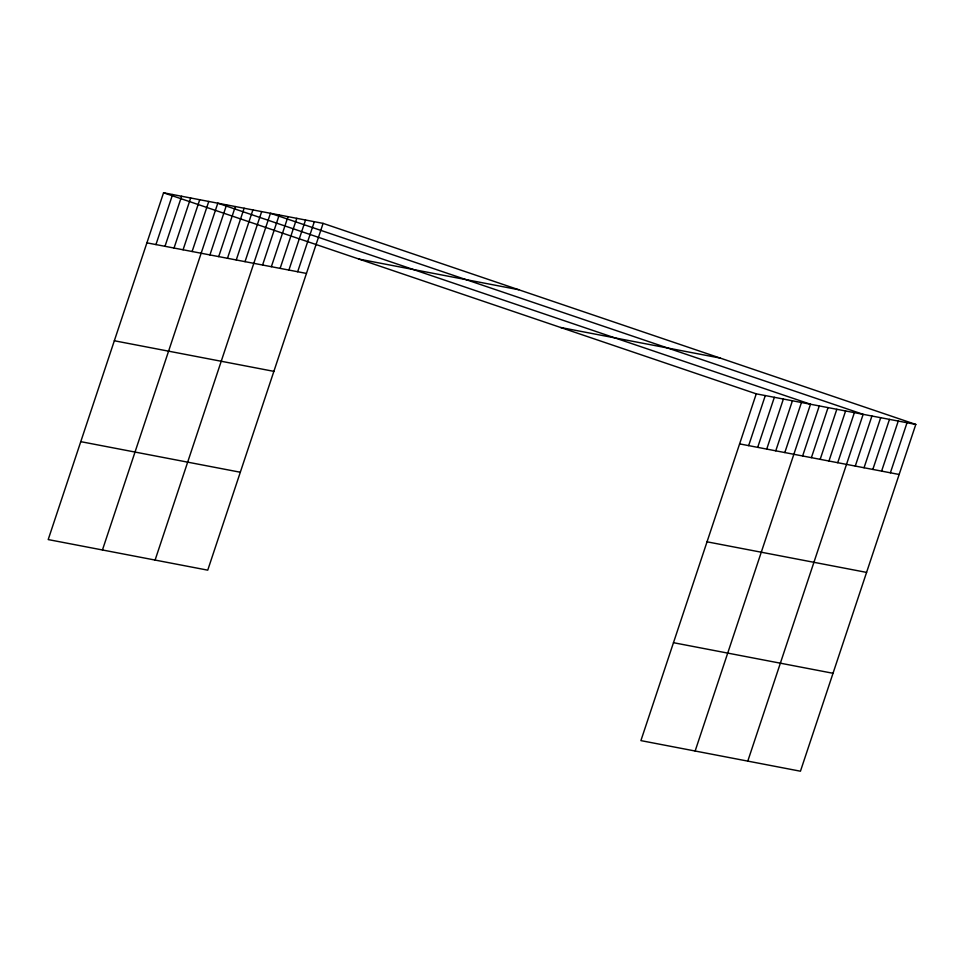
<?xml version="1.0" encoding="UTF-8"?>
<svg xmlns="http://www.w3.org/2000/svg" width="964" height="964" viewBox="0 0 964 964"><rect width="100%" height="100%" fill="white"/><g stroke="black" fill="none" stroke-linecap="round" stroke-linejoin="round"><path stroke-width="1.45" d="M323.097 223.383L163.555 192.788L48.2 539.575L207.742 570.158L323.097 223.383L915.8 424.425L800.445 771.212L640.903 740.617L756.258 393.842L915.8 424.425M155.951 244.579L172.604 194.523M164.989 246.314L181.642 196.258M174.026 248.049L190.679 197.994M183.076 249.772L199.729 199.729M192.113 251.508L208.766 201.452M102.449 549.974L217.804 203.187L810.507 404.241L695.14 751.016M209.923 254.93L226.576 204.874M218.708 256.605L235.349 206.549M227.48 258.292L244.133 208.236M236.252 259.967L252.905 209.923M245.025 261.654L261.678 211.598M155.096 560.072L270.45 213.285L863.154 414.327L747.787 761.114M262.582 265.016L279.223 214.972M271.354 266.703L288.007 216.647M280.126 268.378L296.779 218.334M288.899 270.065L305.552 220.009M297.671 271.752L314.324 221.696M748.654 445.621L765.296 395.565M757.692 447.356L774.345 397.301M766.729 449.091L783.383 399.036M775.767 450.827L792.42 400.771M784.817 452.55L801.458 402.506M802.626 455.972L819.279 405.916M811.399 457.659L828.052 407.603M820.171 459.334L836.824 409.278M828.956 461.021L845.597 410.965M837.728 462.696L854.381 412.652M855.273 466.07L871.926 416.014M864.045 467.745L880.698 417.689M872.83 469.432L889.471 419.376M881.602 471.107L898.255 421.063M890.375 472.794L907.028 422.738M359.15 259.135L518.692 289.718M146.914 242.844L306.456 273.427M560.662 327.495L720.204 358.078M739.605 443.886L899.147 474.481M114.33 340.762L273.872 371.357M707.034 541.816L866.576 572.399M80.771 441.657L240.313 472.24M673.475 642.699L833.016 673.282M163.555 192.788L756.258 393.842"/></g></svg>
